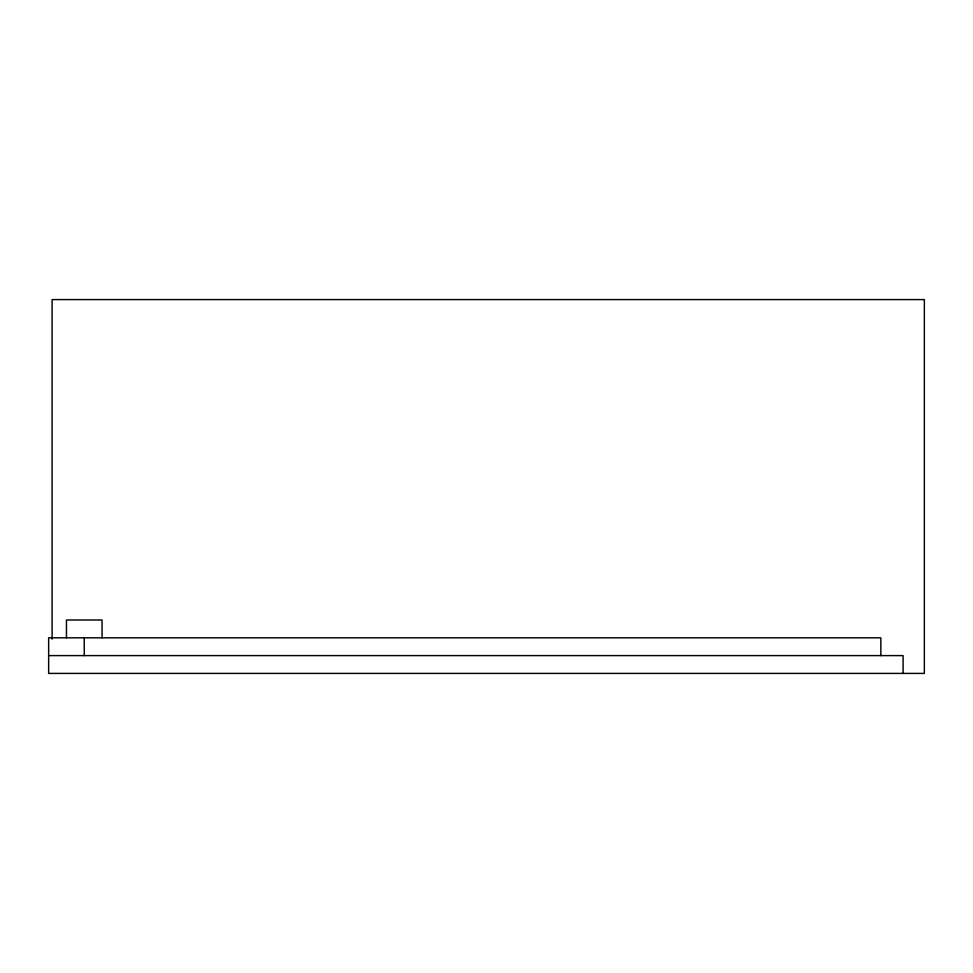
<?xml version="1.0" encoding="UTF-8"?>
<svg xmlns="http://www.w3.org/2000/svg" width="973" height="973" viewBox="0 0 973 973"><rect width="100%" height="100%" fill="white"/><g stroke="black" fill="none" stroke-linecap="round" stroke-linejoin="round"><path stroke-width="1.46" d="M48.65 655.607L903.102 655.607L903.102 673.413M880.845 655.607L880.845 637.814L48.65 637.814L48.65 673.413L924.35 673.413L924.35 299.587L52.104 299.587L52.104 639.115M102.056 637.814L102.056 620.008L66.456 620.008L66.456 637.814M84.25 637.814L84.25 655.607"/></g></svg>
